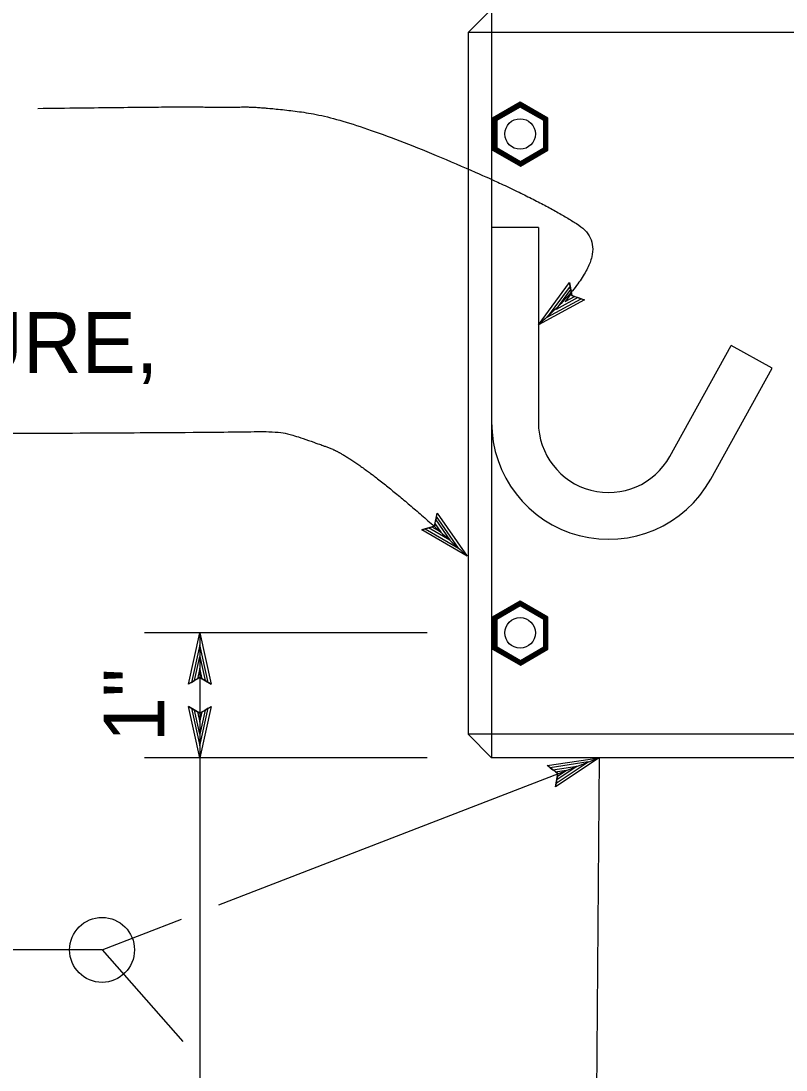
# Model space of a CAD drawing. Extents: x -894 to 866, y -472 to 714.
# Drawn here: x 455.3 to 543.5, y 193.2 to 314.1 of the extents above; entities that cross this region are included whole.
import ezdxf

# ---------------------------------------------------------------- set-up
doc = ezdxf.new("R2010")
doc.units = 0
doc.layers.add('57 Undefined', color=7, linetype='Continuous')
doc.layers.add('60 Nongeo Data', color=7, linetype='Continuous')

msp = doc.modelspace()

# ---------------------------------------------------------------- linework, layer by layer
at = {"layer": '60 Nongeo Data'}
for p, q in [((506.85, 312.78), (509.54, 315.47)), ((509.54, 315.47), (509.54, 229.22)), ((506.85, 312.78), (506.85, 231.92)), ((593.1, 312.78), (506.85, 312.78)), ((509.54, 290.33), (509.54, 267.87)), ((514.93, 290.33), (509.54, 290.33)), ((514.93, 290.33), (514.93, 267.87)), ((530.09, 263.95), (537.17, 276.72)), ((541.89, 274.11), (537.17, 276.72)), ((534.81, 261.33), (541.89, 274.11)), ((502.12, 243.6), (469.5, 243.6)), ((475.89, 243.6), (475.89, 229.22)), ((593.1, 231.92), (506.85, 231.92)), ((509.54, 229.22), (506.85, 231.92)), ((502.12, 229.22), (469.5, 229.22)), ((475.89, 229.22), (475.89, 142.97)), ((478.07, 212.27), (521.94, 229.22)), ((590.4, 229.22), (509.54, 229.22)), ((521.94, 229.22), (521.22, 142.97)), ((464.61, 207.07), (473.76, 210.61)), ((464.61, 207.07), (418.89, 207.07)), ((464.61, 207.07), (473.93, 196.53))]:
    msp.add_line(p, q, dxfattribs=at)
for points in [[(509.65, 299.23), (512.85, 297.39), (516.03, 299.24), (516.03, 302.92), (512.83, 304.76), (509.65, 302.91), (509.65, 299.23)], [(509.65, 299.23), (512.85, 297.39), (516.03, 299.24), (516.03, 302.92), (512.83, 304.76), (509.65, 302.91), (509.65, 299.23)], [(509.65, 299.23), (512.85, 297.39), (516.03, 299.24), (516.03, 302.92), (512.83, 304.76), (509.65, 302.91), (509.65, 299.23)], [(509.65, 299.23), (512.85, 297.39), (516.03, 299.24), (516.03, 302.92), (512.83, 304.76), (509.65, 302.91), (509.65, 299.23)], [(509.65, 299.23), (512.85, 297.39), (516.03, 299.24), (516.03, 302.92), (512.83, 304.76), (509.65, 302.91), (509.65, 299.23)], [(509.67, 299.26), (512.85, 297.44), (515.99, 299.26), (515.99, 302.9), (512.83, 304.71), (509.69, 302.89), (509.69, 299.23)], [(509.67, 299.26), (512.85, 297.44), (515.99, 299.26), (515.99, 302.9), (512.83, 304.71), (509.69, 302.89), (509.69, 299.23)], [(509.67, 299.26), (512.85, 297.44), (515.99, 299.26), (515.99, 302.9), (512.83, 304.71), (509.69, 302.89), (509.69, 299.23)], [(509.67, 299.26), (512.85, 297.44), (515.99, 299.26), (515.99, 302.9), (512.83, 304.71), (509.69, 302.89), (509.69, 299.23)], [(509.67, 299.26), (512.85, 297.44), (515.99, 299.26), (515.99, 302.9), (512.83, 304.71), (509.69, 302.89), (509.69, 299.23)], [(509.69, 299.29), (512.85, 297.48), (515.95, 299.28), (515.95, 302.87), (512.83, 304.66), (509.73, 302.86), (509.73, 299.23)], [(509.69, 299.29), (512.85, 297.48), (515.95, 299.28), (515.95, 302.87), (512.83, 304.66), (509.73, 302.86), (509.73, 299.23)], [(509.69, 299.29), (512.85, 297.48), (515.95, 299.28), (515.95, 302.87), (512.83, 304.66), (509.73, 302.86), (509.73, 299.23)], [(509.69, 299.29), (512.85, 297.48), (515.95, 299.28), (515.95, 302.87), (512.83, 304.66), (509.73, 302.86), (509.73, 299.23)], [(509.69, 299.29), (512.85, 297.48), (515.95, 299.28), (515.95, 302.87), (512.83, 304.66), (509.73, 302.86), (509.73, 299.23)], [(509.71, 299.33), (512.85, 297.53), (515.91, 299.3), (515.91, 302.85), (512.84, 304.62), (509.77, 302.84), (509.77, 299.23)], [(509.71, 299.33), (512.85, 297.53), (515.91, 299.3), (515.91, 302.85), (512.84, 304.62), (509.77, 302.84), (509.77, 299.23)], [(509.71, 299.33), (512.85, 297.53), (515.91, 299.3), (515.91, 302.85), (512.84, 304.62), (509.77, 302.84), (509.77, 299.23)], [(509.71, 299.33), (512.85, 297.53), (515.91, 299.3), (515.91, 302.85), (512.84, 304.62), (509.77, 302.84), (509.77, 299.23)], [(509.71, 299.33), (512.85, 297.53), (515.91, 299.3), (515.91, 302.85), (512.84, 304.62), (509.77, 302.84), (509.77, 299.23)], [(509.73, 299.36), (512.85, 297.57), (515.87, 299.33), (515.87, 302.83), (512.84, 304.57), (509.81, 302.82), (509.81, 299.23)], [(509.73, 299.36), (512.85, 297.57), (515.87, 299.33), (515.87, 302.83), (512.84, 304.57), (509.81, 302.82), (509.81, 299.23)], [(509.73, 299.36), (512.85, 297.57), (515.87, 299.33), (515.87, 302.83), (512.84, 304.57), (509.81, 302.82), (509.81, 299.23)], [(509.73, 299.36), (512.85, 297.57), (515.87, 299.33), (515.87, 302.83), (512.84, 304.57), (509.81, 302.82), (509.81, 299.23)], [(509.73, 299.36), (512.85, 297.57), (515.87, 299.33), (515.87, 302.83), (512.84, 304.57), (509.81, 302.82), (509.81, 299.23)], [(509.75, 299.4), (512.85, 297.62), (515.84, 299.35), (515.83, 302.81), (512.84, 304.53), (509.85, 302.8), (509.85, 299.23)], [(509.75, 299.4), (512.85, 297.62), (515.84, 299.35), (515.83, 302.81), (512.84, 304.53), (509.85, 302.8), (509.85, 299.23)], [(509.75, 299.4), (512.85, 297.62), (515.84, 299.35), (515.83, 302.81), (512.84, 304.53), (509.85, 302.8), (509.85, 299.23)], [(509.75, 299.4), (512.85, 297.62), (515.84, 299.35), (515.83, 302.81), (512.84, 304.53), (509.85, 302.8), (509.85, 299.23)], [(509.75, 299.4), (512.85, 297.62), (515.84, 299.35), (515.83, 302.81), (512.84, 304.53), (509.85, 302.8), (509.85, 299.23)], [(509.77, 299.43), (512.85, 297.66), (515.8, 299.37), (515.79, 302.78), (512.84, 304.48), (509.88, 302.77), (509.89, 299.23)], [(509.77, 299.43), (512.85, 297.66), (515.8, 299.37), (515.79, 302.78), (512.84, 304.48), (509.88, 302.77), (509.89, 299.23)], [(509.77, 299.43), (512.85, 297.66), (515.8, 299.37), (515.79, 302.78), (512.84, 304.48), (509.88, 302.77), (509.89, 299.23)], [(509.77, 299.43), (512.85, 297.66), (515.8, 299.37), (515.79, 302.78), (512.84, 304.48), (509.88, 302.77), (509.89, 299.23)], [(509.77, 299.43), (512.85, 297.66), (515.8, 299.37), (515.79, 302.78), (512.84, 304.48), (509.88, 302.77), (509.89, 299.23)], [(509.79, 299.47), (512.85, 297.71), (515.76, 299.4), (515.75, 302.76), (512.84, 304.44), (509.92, 302.75), (509.93, 299.23)], [(509.79, 299.47), (512.85, 297.71), (515.76, 299.4), (515.75, 302.76), (512.84, 304.44), (509.92, 302.75), (509.93, 299.23)], [(509.79, 299.47), (512.85, 297.71), (515.76, 299.4), (515.75, 302.76), (512.84, 304.44), (509.92, 302.75), (509.93, 299.23)], [(509.79, 299.47), (512.85, 297.71), (515.76, 299.4), (515.75, 302.76), (512.84, 304.44), (509.92, 302.75), (509.93, 299.23)], [(509.79, 299.47), (512.85, 297.71), (515.76, 299.4), (515.75, 302.76), (512.84, 304.44), (509.92, 302.75), (509.93, 299.23)], [(509.81, 299.5), (512.85, 297.75), (515.72, 299.42), (515.71, 302.74), (512.84, 304.39), (509.96, 302.73), (509.97, 299.23)], [(509.81, 299.5), (512.85, 297.75), (515.72, 299.42), (515.71, 302.74), (512.84, 304.39), (509.96, 302.73), (509.97, 299.23)], [(509.81, 299.5), (512.85, 297.75), (515.72, 299.42), (515.71, 302.74), (512.84, 304.39), (509.96, 302.73), (509.97, 299.23)], [(509.81, 299.5), (512.85, 297.75), (515.72, 299.42), (515.71, 302.74), (512.84, 304.39), (509.96, 302.73), (509.97, 299.23)], [(509.81, 299.5), (512.85, 297.75), (515.72, 299.42), (515.71, 302.74), (512.84, 304.39), (509.96, 302.73), (509.97, 299.23)], [(509.83, 299.53), (512.85, 297.8), (515.68, 299.44), (515.67, 302.71), (512.84, 304.35), (510, 302.71), (510.01, 299.23)], [(509.83, 299.53), (512.85, 297.8), (515.68, 299.44), (515.67, 302.71), (512.84, 304.35), (510, 302.71), (510.01, 299.23)], [(509.83, 299.53), (512.85, 297.8), (515.68, 299.44), (515.67, 302.71), (512.84, 304.35), (510, 302.71), (510.01, 299.23)], [(509.83, 299.53), (512.85, 297.8), (515.68, 299.44), (515.67, 302.71), (512.84, 304.35), (510, 302.71), (510.01, 299.23)], [(509.83, 299.53), (512.85, 297.8), (515.68, 299.44), (515.67, 302.71), (512.84, 304.35), (510, 302.71), (510.01, 299.23)], [(509.85, 299.57), (512.85, 297.84), (515.64, 299.46), (515.63, 302.69), (512.84, 304.3), (510.04, 302.68), (510.05, 299.23)], [(509.85, 299.57), (512.85, 297.84), (515.64, 299.46), (515.63, 302.69), (512.84, 304.3), (510.04, 302.68), (510.05, 299.23)], [(509.85, 299.57), (512.85, 297.84), (515.64, 299.46), (515.63, 302.69), (512.84, 304.3), (510.04, 302.68), (510.05, 299.23)], [(509.85, 299.57), (512.85, 297.84), (515.64, 299.46), (515.63, 302.69), (512.84, 304.3), (510.04, 302.68), (510.05, 299.23)], [(509.85, 299.57), (512.85, 297.84), (515.64, 299.46), (515.63, 302.69), (512.84, 304.3), (510.04, 302.68), (510.05, 299.23)], [(509.87, 299.6), (512.85, 297.89), (515.6, 299.49), (515.59, 302.67), (512.84, 304.26), (510.08, 302.66), (510.09, 299.23)], [(509.87, 299.6), (512.85, 297.89), (515.6, 299.49), (515.59, 302.67), (512.84, 304.26), (510.08, 302.66), (510.09, 299.23)], [(509.87, 299.6), (512.85, 297.89), (515.6, 299.49), (515.59, 302.67), (512.84, 304.26), (510.08, 302.66), (510.09, 299.23)], [(509.87, 299.6), (512.85, 297.89), (515.6, 299.49), (515.59, 302.67), (512.84, 304.26), (510.08, 302.66), (510.09, 299.23)], [(509.87, 299.6), (512.85, 297.89), (515.6, 299.49), (515.59, 302.67), (512.84, 304.26), (510.08, 302.66), (510.09, 299.23)], [(509.89, 299.64), (512.85, 297.94), (515.56, 299.51), (515.55, 302.65), (512.84, 304.21), (510.12, 302.64), (510.13, 299.23)], [(509.89, 299.64), (512.85, 297.94), (515.56, 299.51), (515.55, 302.65), (512.84, 304.21), (510.12, 302.64), (510.13, 299.23)], [(509.89, 299.64), (512.85, 297.94), (515.56, 299.51), (515.55, 302.65), (512.84, 304.21), (510.12, 302.64), (510.13, 299.23)], [(509.89, 299.64), (512.85, 297.94), (515.56, 299.51), (515.55, 302.65), (512.84, 304.21), (510.12, 302.64), (510.13, 299.23)], [(509.89, 299.64), (512.85, 297.94), (515.56, 299.51), (515.55, 302.65), (512.84, 304.21), (510.12, 302.64), (510.13, 299.23)], [(509.65, 241.73), (512.85, 239.89), (516.03, 241.74), (516.03, 245.42), (512.83, 247.26), (509.65, 245.41), (509.65, 241.73)], [(509.65, 241.73), (512.85, 239.89), (516.03, 241.74), (516.03, 245.42), (512.83, 247.26), (509.65, 245.41), (509.65, 241.73)], [(509.65, 241.73), (512.85, 239.89), (516.03, 241.74), (516.03, 245.42), (512.83, 247.26), (509.65, 245.41), (509.65, 241.73)], [(509.65, 241.73), (512.85, 239.89), (516.03, 241.74), (516.03, 245.42), (512.83, 247.26), (509.65, 245.41), (509.65, 241.73)], [(509.65, 241.73), (512.85, 239.89), (516.03, 241.74), (516.03, 245.42), (512.83, 247.26), (509.65, 245.41), (509.65, 241.73)], [(509.67, 241.76), (512.85, 239.94), (515.99, 241.76), (515.99, 245.4), (512.83, 247.21), (509.69, 245.39), (509.69, 241.73)], [(509.67, 241.76), (512.85, 239.94), (515.99, 241.76), (515.99, 245.4), (512.83, 247.21), (509.69, 245.39), (509.69, 241.73)], [(509.67, 241.76), (512.85, 239.94), (515.99, 241.76), (515.99, 245.4), (512.83, 247.21), (509.69, 245.39), (509.69, 241.73)], [(509.67, 241.76), (512.85, 239.94), (515.99, 241.76), (515.99, 245.4), (512.83, 247.21), (509.69, 245.39), (509.69, 241.73)], [(509.67, 241.76), (512.85, 239.94), (515.99, 241.76), (515.99, 245.4), (512.83, 247.21), (509.69, 245.39), (509.69, 241.73)], [(509.69, 241.79), (512.85, 239.98), (515.95, 241.78), (515.95, 245.37), (512.83, 247.16), (509.73, 245.36), (509.73, 241.73)], [(509.69, 241.79), (512.85, 239.98), (515.95, 241.78), (515.95, 245.37), (512.83, 247.16), (509.73, 245.36), (509.73, 241.73)], [(509.69, 241.79), (512.85, 239.98), (515.95, 241.78), (515.95, 245.37), (512.83, 247.16), (509.73, 245.36), (509.73, 241.73)], [(509.69, 241.79), (512.85, 239.98), (515.95, 241.78), (515.95, 245.37), (512.83, 247.16), (509.73, 245.36), (509.73, 241.73)], [(509.69, 241.79), (512.85, 239.98), (515.95, 241.78), (515.95, 245.37), (512.83, 247.16), (509.73, 245.36), (509.73, 241.73)], [(509.71, 241.83), (512.85, 240.03), (515.91, 241.8), (515.91, 245.35), (512.84, 247.12), (509.77, 245.34), (509.77, 241.73)], [(509.71, 241.83), (512.85, 240.03), (515.91, 241.8), (515.91, 245.35), (512.84, 247.12), (509.77, 245.34), (509.77, 241.73)], [(509.71, 241.83), (512.85, 240.03), (515.91, 241.8), (515.91, 245.35), (512.84, 247.12), (509.77, 245.34), (509.77, 241.73)], [(509.71, 241.83), (512.85, 240.03), (515.91, 241.8), (515.91, 245.35), (512.84, 247.12), (509.77, 245.34), (509.77, 241.73)], [(509.71, 241.83), (512.85, 240.03), (515.91, 241.8), (515.91, 245.35), (512.84, 247.12), (509.77, 245.34), (509.77, 241.73)], [(509.73, 241.86), (512.85, 240.07), (515.87, 241.83), (515.87, 245.33), (512.84, 247.07), (509.81, 245.32), (509.81, 241.73)], [(509.73, 241.86), (512.85, 240.07), (515.87, 241.83), (515.87, 245.33), (512.84, 247.07), (509.81, 245.32), (509.81, 241.73)], [(509.73, 241.86), (512.85, 240.07), (515.87, 241.83), (515.87, 245.33), (512.84, 247.07), (509.81, 245.32), (509.81, 241.73)], [(509.73, 241.86), (512.85, 240.07), (515.87, 241.83), (515.87, 245.33), (512.84, 247.07), (509.81, 245.32), (509.81, 241.73)], [(509.73, 241.86), (512.85, 240.07), (515.87, 241.83), (515.87, 245.33), (512.84, 247.07), (509.81, 245.32), (509.81, 241.73)], [(509.75, 241.9), (512.85, 240.12), (515.84, 241.85), (515.83, 245.31), (512.84, 247.03), (509.85, 245.3), (509.85, 241.73)], [(509.75, 241.9), (512.85, 240.12), (515.84, 241.85), (515.83, 245.31), (512.84, 247.03), (509.85, 245.3), (509.85, 241.73)], [(509.75, 241.9), (512.85, 240.12), (515.84, 241.85), (515.83, 245.31), (512.84, 247.03), (509.85, 245.3), (509.85, 241.73)], [(509.75, 241.9), (512.85, 240.12), (515.84, 241.85), (515.83, 245.31), (512.84, 247.03), (509.85, 245.3), (509.85, 241.73)], [(509.75, 241.9), (512.85, 240.12), (515.84, 241.85), (515.83, 245.31), (512.84, 247.03), (509.85, 245.3), (509.85, 241.73)], [(509.77, 241.93), (512.85, 240.16), (515.8, 241.87), (515.79, 245.28), (512.84, 246.98), (509.88, 245.27), (509.89, 241.73)], [(509.77, 241.93), (512.85, 240.16), (515.8, 241.87), (515.79, 245.28), (512.84, 246.98), (509.88, 245.27), (509.89, 241.73)], [(509.77, 241.93), (512.85, 240.16), (515.8, 241.87), (515.79, 245.28), (512.84, 246.98), (509.88, 245.27), (509.89, 241.73)], [(509.77, 241.93), (512.85, 240.16), (515.8, 241.87), (515.79, 245.28), (512.84, 246.98), (509.88, 245.27), (509.89, 241.73)], [(509.77, 241.93), (512.85, 240.16), (515.8, 241.87), (515.79, 245.28), (512.84, 246.98), (509.88, 245.27), (509.89, 241.73)], [(509.79, 241.97), (512.85, 240.21), (515.76, 241.9), (515.75, 245.26), (512.84, 246.94), (509.92, 245.25), (509.93, 241.73)], [(509.79, 241.97), (512.85, 240.21), (515.76, 241.9), (515.75, 245.26), (512.84, 246.94), (509.92, 245.25), (509.93, 241.73)], [(509.79, 241.97), (512.85, 240.21), (515.76, 241.9), (515.75, 245.26), (512.84, 246.94), (509.92, 245.25), (509.93, 241.73)], [(509.79, 241.97), (512.85, 240.21), (515.76, 241.9), (515.75, 245.26), (512.84, 246.94), (509.92, 245.25), (509.93, 241.73)], [(509.79, 241.97), (512.85, 240.21), (515.76, 241.9), (515.75, 245.26), (512.84, 246.94), (509.92, 245.25), (509.93, 241.73)], [(509.81, 242), (512.85, 240.25), (515.72, 241.92), (515.71, 245.24), (512.84, 246.89), (509.96, 245.23), (509.97, 241.73)], [(509.81, 242), (512.85, 240.25), (515.72, 241.92), (515.71, 245.24), (512.84, 246.89), (509.96, 245.23), (509.97, 241.73)], [(509.81, 242), (512.85, 240.25), (515.72, 241.92), (515.71, 245.24), (512.84, 246.89), (509.96, 245.23), (509.97, 241.73)], [(509.81, 242), (512.85, 240.25), (515.72, 241.92), (515.71, 245.24), (512.84, 246.89), (509.96, 245.23), (509.97, 241.73)], [(509.81, 242), (512.85, 240.25), (515.72, 241.92), (515.71, 245.24), (512.84, 246.89), (509.96, 245.23), (509.97, 241.73)], [(509.83, 242.03), (512.85, 240.3), (515.68, 241.94), (515.67, 245.21), (512.84, 246.85), (510, 245.21), (510.01, 241.73)], [(509.83, 242.03), (512.85, 240.3), (515.68, 241.94), (515.67, 245.21), (512.84, 246.85), (510, 245.21), (510.01, 241.73)], [(509.83, 242.03), (512.85, 240.3), (515.68, 241.94), (515.67, 245.21), (512.84, 246.85), (510, 245.21), (510.01, 241.73)], [(509.83, 242.03), (512.85, 240.3), (515.68, 241.94), (515.67, 245.21), (512.84, 246.85), (510, 245.21), (510.01, 241.73)], [(509.83, 242.03), (512.85, 240.3), (515.68, 241.94), (515.67, 245.21), (512.84, 246.85), (510, 245.21), (510.01, 241.73)], [(509.85, 242.07), (512.85, 240.34), (515.64, 241.96), (515.63, 245.19), (512.84, 246.8), (510.04, 245.18), (510.05, 241.73)], [(509.85, 242.07), (512.85, 240.34), (515.64, 241.96), (515.63, 245.19), (512.84, 246.8), (510.04, 245.18), (510.05, 241.73)], [(509.85, 242.07), (512.85, 240.34), (515.64, 241.96), (515.63, 245.19), (512.84, 246.8), (510.04, 245.18), (510.05, 241.73)], [(509.85, 242.07), (512.85, 240.34), (515.64, 241.96), (515.63, 245.19), (512.84, 246.8), (510.04, 245.18), (510.05, 241.73)], [(509.85, 242.07), (512.85, 240.34), (515.64, 241.96), (515.63, 245.19), (512.84, 246.8), (510.04, 245.18), (510.05, 241.73)], [(509.87, 242.1), (512.85, 240.39), (515.6, 241.99), (515.59, 245.17), (512.84, 246.76), (510.08, 245.16), (510.09, 241.73)], [(509.87, 242.1), (512.85, 240.39), (515.6, 241.99), (515.59, 245.17), (512.84, 246.76), (510.08, 245.16), (510.09, 241.73)], [(509.87, 242.1), (512.85, 240.39), (515.6, 241.99), (515.59, 245.17), (512.84, 246.76), (510.08, 245.16), (510.09, 241.73)], [(509.87, 242.1), (512.85, 240.39), (515.6, 241.99), (515.59, 245.17), (512.84, 246.76), (510.08, 245.16), (510.09, 241.73)], [(509.87, 242.1), (512.85, 240.39), (515.6, 241.99), (515.59, 245.17), (512.84, 246.76), (510.08, 245.16), (510.09, 241.73)], [(509.89, 242.14), (512.85, 240.44), (515.56, 242.01), (515.55, 245.15), (512.84, 246.71), (510.12, 245.14), (510.13, 241.73)], [(509.89, 242.14), (512.85, 240.44), (515.56, 242.01), (515.55, 245.15), (512.84, 246.71), (510.12, 245.14), (510.13, 241.73)], [(509.89, 242.14), (512.85, 240.44), (515.56, 242.01), (515.55, 245.15), (512.84, 246.71), (510.12, 245.14), (510.13, 241.73)], [(509.89, 242.14), (512.85, 240.44), (515.56, 242.01), (515.55, 245.15), (512.84, 246.71), (510.12, 245.14), (510.13, 241.73)], [(509.89, 242.14), (512.85, 240.44), (515.56, 242.01), (515.55, 245.15), (512.84, 246.71), (510.12, 245.14), (510.13, 241.73)]]:
    msp.add_lwpolyline(points, dxfattribs=at)
for points in [[(520.25, 282), (514.93, 279.1), (518.52, 283.97), (518.59, 283.57), (515.96, 280), (519.86, 282.12), (519.47, 282.25), (516.98, 280.89), (518.66, 283.17), (518.73, 282.77), (518.01, 281.78), (519.09, 282.37), (518.78, 282.47), (518.52, 283.97), (518.78, 282.47)], [(503.27, 257.41), (506.73, 252.45), (501.49, 255.48), (501.88, 255.59), (505.71, 253.37), (503.19, 257.01), (503.1, 256.62), (504.72, 254.29), (502.27, 255.71), (502.66, 255.82), (503.72, 255.21), (503.02, 256.22), (502.96, 255.91), (501.49, 255.48), (502.96, 255.91)], [(474.57, 237.69), (475.89, 243.6), (477.2, 237.69), (476.85, 237.9), (475.89, 242.23), (474.92, 237.9), (475.27, 238.11), (475.89, 240.88), (476.5, 238.11), (476.15, 238.32), (475.89, 239.52), (475.62, 238.32), (475.89, 238.48), (477.2, 237.69), (475.89, 238.48)], [(477.21, 235.13), (475.89, 229.22), (474.58, 235.13), (474.93, 234.92), (475.89, 230.59), (476.86, 234.92), (476.51, 234.71), (475.89, 231.94), (475.28, 234.71), (475.63, 234.5), (475.89, 233.3), (476.16, 234.5), (475.89, 234.34), (474.58, 235.13), (475.89, 234.34)], [(515.96, 228.32), (521.94, 229.22), (516.9, 225.87), (516.97, 226.27), (520.67, 228.73), (516.28, 228.07), (516.6, 227.82), (519.4, 228.24), (517.05, 226.68), (517.12, 227.08), (518.14, 227.76), (516.92, 227.57), (517.17, 227.38), (516.9, 225.87), (517.17, 227.38)]]:
    msp.add_lwpolyline(points, close=True, dxfattribs=at)
for centre, radius in [((512.82, 301.1), 1.76), ((512.82, 243.6), 1.76), ((464.61, 207.07), 3.74)]:
    msp.add_circle(centre, radius, dxfattribs=at)
for radius in [13.48, 8.09]:
    msp.add_arc((523.02, 267.87), radius, 180, 331, dxfattribs=at)
for points in [[(457.2, 304.05), (474.23, 304.28), (478.44, 304.14), (482.79, 304.28), (492.85, 302.94), (514.47, 293.9), (524.47, 287.45), (514.93, 279.1)], [(397.45, 266.38), (478.55, 266.68), (484.25, 266.88), (486.95, 266.38), (494.79, 263.42), (506.73, 252.45)]]:
    msp.add_open_spline(points, degree=2, dxfattribs=at)

# ---------------------------------------------------------------- texts
at = {"layer": '57 Undefined'}
msp.add_text('WELDED PLATE BOX ENCLOSURE,', height=7, dxfattribs=at).set_placement((312.96, 273.57))
msp.add_text('1"', height=7, rotation=90, dxfattribs=at).set_placement((471.8, 231))

doc.saveas('drawing.dxf')
